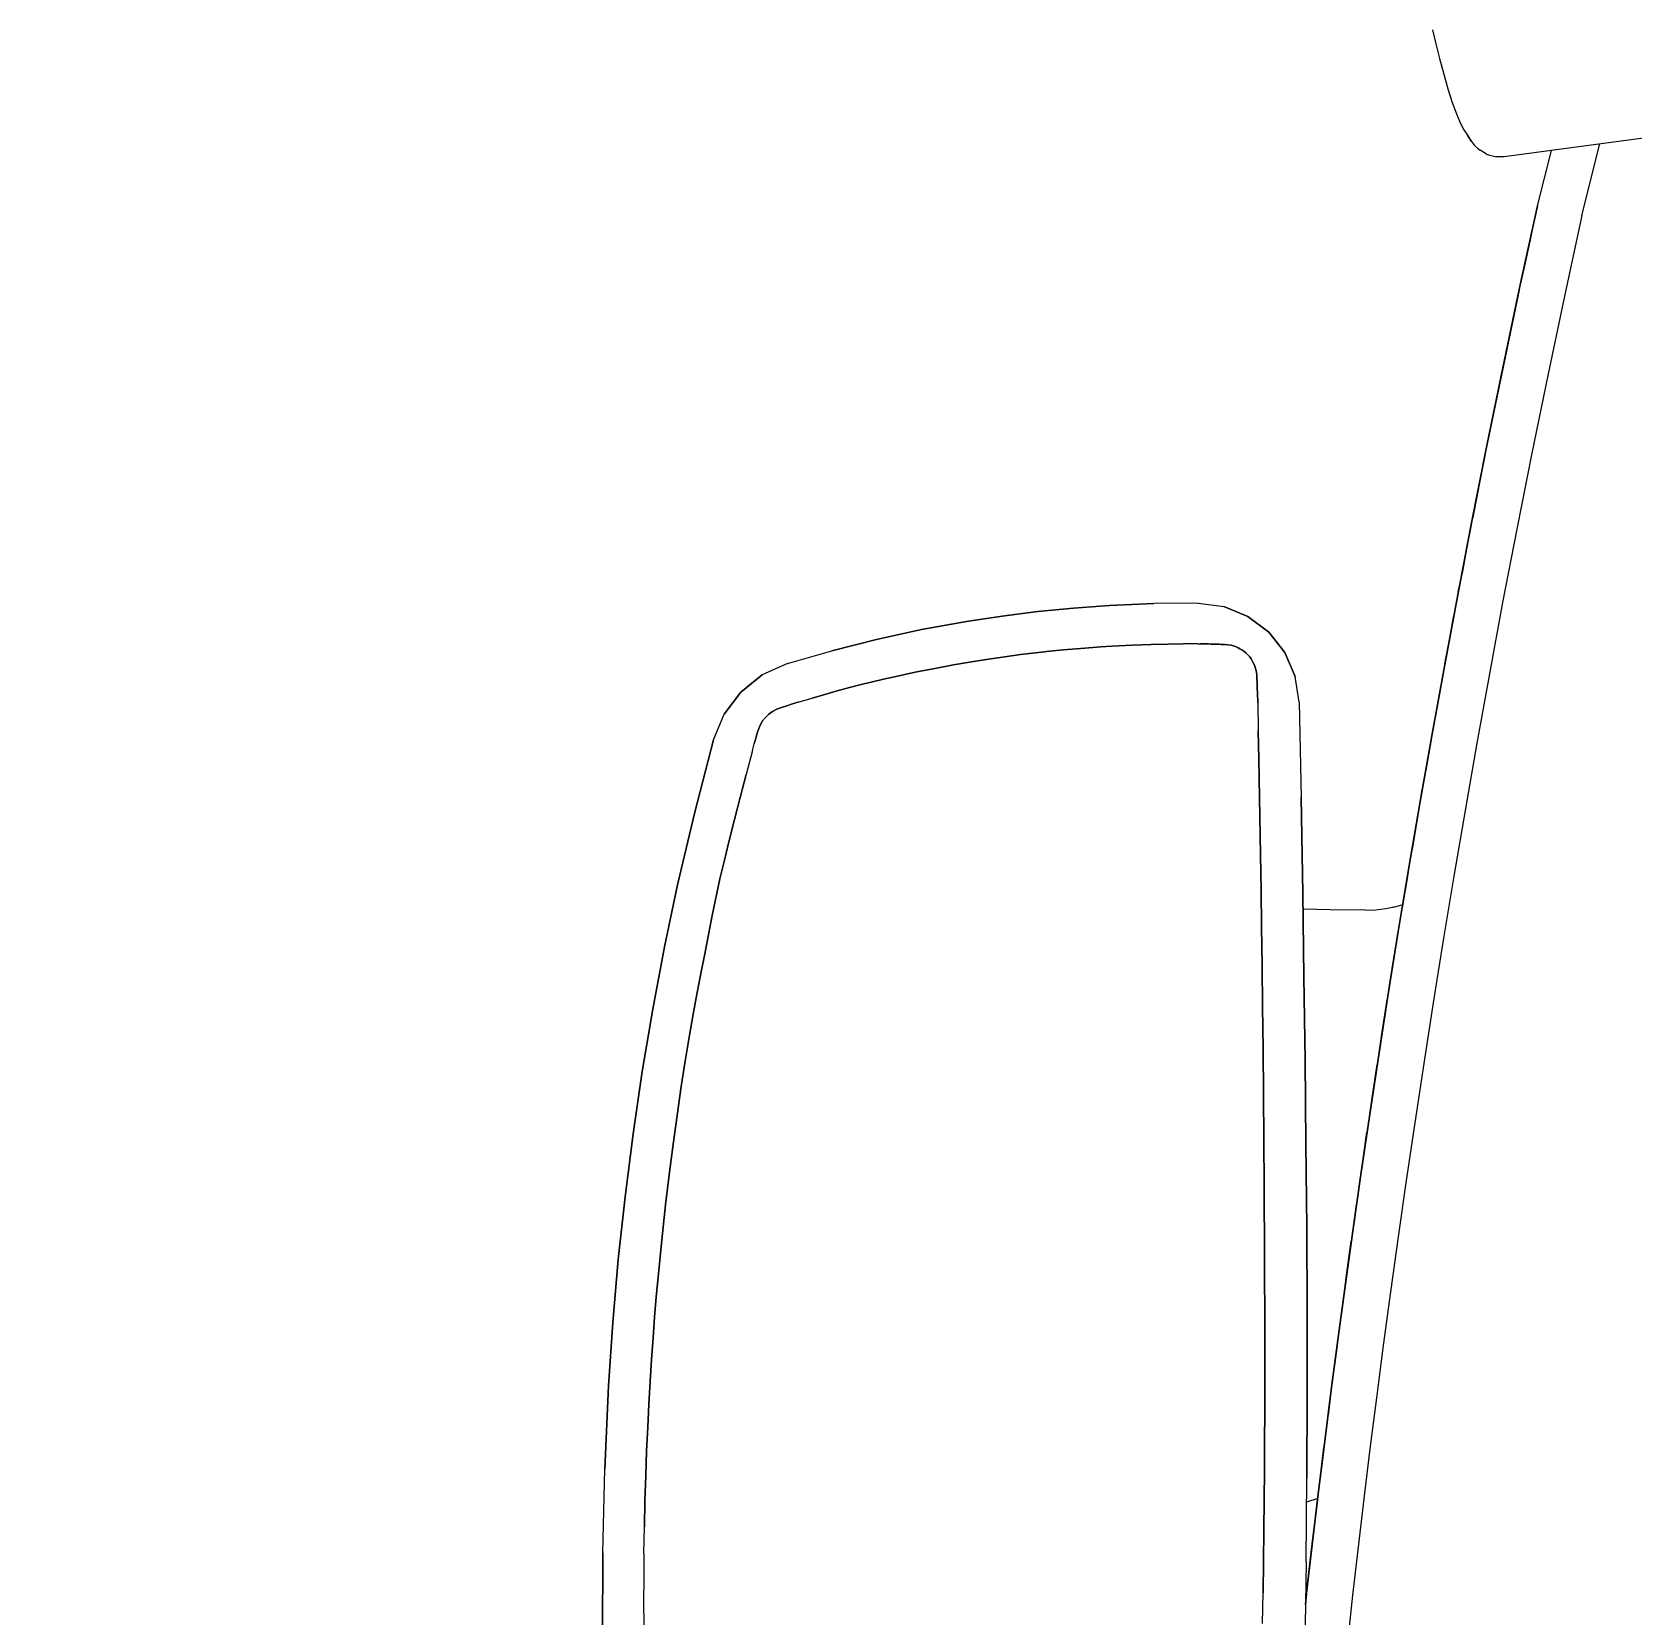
# Model space of a CAD drawing. Header units: inches. Extents: x 14 to 610, y 9 to 600.
# Drawn here: x 407.88 to 415.17, y 170.1 to 177.31 of the extents above; entities that cross this region are included whole.
import ezdxf
from ezdxf.enums import TextEntityAlignment as Align

# ---------------------------------------------------------------- set-up
doc = ezdxf.new("R2010")
doc.units = ezdxf.units.IN
doc.header["$MEASUREMENT"] = 0
doc.layers.add('A-FURN', color=7, linetype='Continuous')
doc.styles.get("Standard").update_dxf_attribs({"font": 'arial.ttf'})
doc.dimstyles.new("Jon's Style", dxfattribs={"dimscale": 0, "dimtxt": 4, "dimasz": 6, "dimexe": 1, "dimexo": 2, "dimgap": 2, "dimtad": 0, "dimtih": 1, "dimtoh": 1, "dimdec": 4, "dimzin": 3, "dimdsep": 46, "dimlunit": 4, "dimtxsty": 'Standard', "dimcen": 0.09, "dimadec": 0, "dimazin": 0, "dimtfac": 1, "dimtdec": 4, "dimtofl": 0, "dimtmove": 0, "dimatfit": 3, "dimfxl": 1, "dimtolj": 1, "dimtzin": 0, "dimarcsym": 0})

# ---------------------------------------------------------------- blocks, each defined once
blk = doc.blocks.new('*D57')
at = {"layer": 'A-FURN', "color": 0, "lineweight": -2, "transparency": 16777216}
for p, q in [((379.8242, 202.4395), (454.2205, 202.4395)), ((453.2205, 196.4395), (453.2205, 188.0508)), ((453.2205, 166.0859), (453.2205, 174.4746)), ((379.8242, 160.0859), (454.2205, 160.0859))]:
    blk.add_line(p, q, dxfattribs=at)
at = {"layer": 'A-FURN', "color": 0, "transparency": 16777216}
for points in [[(452.2205, 196.4395), (454.2205, 196.4395), (453.2205, 202.4395)], [(452.2205, 166.0859), (454.2205, 166.0859), (453.2205, 160.0859)]]:
    blk.add_solid(points, dxfattribs=at)
at = {"layer": 'Defpoints', "color": 0, "transparency": 16777216}
for p in [(377.8242, 202.4395), (453.2205, 202.4395), (377.8242, 160.0859)]:
    blk.add_point(p, dxfattribs=at)
at = {"layer": 'A-FURN', "color": 0, "transparency": 16777216, "insert": (453.2205, 181.2627), "char_height": 4, "attachment_point": 5}
blk.add_mtext('\\A1;3\'-6{\\H1x;\\S3/8;}"', dxfattribs=at)
blk = doc.blocks.new('P_5CS702BK')
at = {"layer": 'A-FURN', "color": 0, "linetype": 'Continuous', "lineweight": 0}
for p, q in [((-8.7425, 17.1447), (-8.7263, 17.0813)), ((-8.7263, 17.0813), (-8.7084, 17.0136)), ((-8.7084, 17.0136), (-8.6887, 16.9427)), ((-8.6887, 16.9427), (-8.6686, 16.8755)), ((-8.6686, 16.8755), (-8.6484, 16.8148)), ((-8.6484, 16.8148), (-8.6289, 16.7628)), ((-7.0377, 16.7658), (-8.4097, 16.5697)), ((-8.6289, 16.7628), (-8.6109, 16.722)), ((-8.6109, 16.722), (-8.594, 16.6899)), ((-8.594, 16.6899), (-8.5779, 16.6653)), ((-8.5593, 16.6372), (-8.5779, 16.6653)), ((-8.5752, 16.6622), (-8.5593, 16.6372)), ((-8.5593, 16.6372), (-8.5446, 16.6192)), ((-8.5446, 16.6192), (-8.5312, 16.6069)), ((-8.052, 16.3053), (-7.9731, 16.6321)), ((-8.052, 16.3053), (-7.9731, 16.6321)), ((-8.5312, 16.6069), (-8.5185, 16.5987)), ((-8.4891, 16.5809), (-8.5185, 16.5987)), ((-8.4891, 16.5809), (-8.4766, 16.5755)), ((-8.4766, 16.5755), (-8.4623, 16.5727)), ((-8.4623, 16.5727), (-8.4435, 16.5687)), ((-8.4097, 16.5697), (-8.4435, 16.5687)), ((-8.2553, 16.3475), (-8.1944, 16.6004)), ((-8.2553, 16.3475), (-8.1944, 16.6004)), ((-8.2553, 16.3475), (-8.3323, 15.9731)), ((-8.3323, 15.9731), (-8.2553, 16.3475)), ((-8.2831, 16.2135), (-8.2553, 16.3475)), ((-8.052, 16.3053), (-8.1279, 15.9373)), ((-8.052, 16.3053), (-8.1279, 15.9373)), ((-8.2831, 16.2135), (-8.312, 16.073)), ((-8.312, 16.073), (-8.2831, 16.2135)), ((-8.312, 16.073), (-8.3294, 15.9869)), ((-8.3294, 15.9869), (-8.312, 16.073)), ((-8.3323, 15.9731), (-8.4051, 15.608)), ((-8.4051, 15.608), (-8.3323, 15.9731)), ((-8.3418, 15.926), (-8.3726, 15.7721)), ((-8.3726, 15.7721), (-8.3418, 15.926)), ((-8.3344, 15.9625), (-8.3418, 15.926)), ((-8.3418, 15.926), (-8.3344, 15.9625)), ((-8.1279, 15.9373), (-8.2003, 15.5748)), ((-8.1279, 15.9373), (-8.2003, 15.5748)), ((-8.3726, 15.7721), (-8.4044, 15.6111)), ((-8.4044, 15.6111), (-8.3726, 15.7721)), ((-8.4051, 15.608), (-8.4738, 15.2524)), ((-8.4738, 15.2524), (-8.4051, 15.608)), ((-8.4044, 15.6111), (-8.4373, 15.4425)), ((-8.4373, 15.4425), (-8.4044, 15.6111)), ((-8.2003, 15.5748), (-8.269, 15.2194)), ((-8.2003, 15.5748), (-8.269, 15.2194)), ((-8.4373, 15.4425), (-8.4712, 15.2661)), ((-8.4712, 15.2661), (-8.4373, 15.4425)), ((-8.4738, 15.2524), (-8.5385, 14.9067)), ((-8.5385, 14.9067), (-8.4738, 15.2524)), ((-8.4738, 15.2524), (-8.506, 15.0816)), ((-8.4738, 15.2524), (-8.4712, 15.2661)), ((-8.269, 15.2194), (-8.3338, 14.8731)), ((-8.269, 15.2194), (-8.3338, 14.8731)), ((-8.506, 15.0816), (-8.5354, 14.9237)), ((-8.5354, 14.9237), (-8.506, 15.0816)), ((-8.5385, 14.9067), (-8.5996, 14.5707)), ((-8.5996, 14.5707), (-8.5385, 14.9067)), ((-8.5419, 14.8887), (-8.5601, 14.789)), ((-8.5601, 14.789), (-8.5419, 14.8887)), ((-8.5385, 14.9067), (-8.5419, 14.8887)), ((-8.3338, 14.8731), (-8.3947, 14.5373)), ((-8.3338, 14.8731), (-8.3947, 14.5373)), ((-8.5601, 14.789), (-8.5786, 14.687)), ((-8.5786, 14.687), (-8.5601, 14.789)), ((-8.5786, 14.687), (-8.5974, 14.5828)), ((-8.5974, 14.5828), (-8.5786, 14.687)), ((-8.5996, 14.5707), (-8.5974, 14.5828)), ((-10.1865, 14.5055), (-10.3502, 14.492)), ((-10.3502, 14.492), (-10.1865, 14.5055)), ((-9.9852, 14.5162), (-10.1865, 14.5055)), ((-10.1865, 14.5055), (-9.9852, 14.5162)), ((-9.7829, 14.5206), (-9.9852, 14.5162)), ((-9.7829, 14.5206), (-9.9852, 14.5162)), ((-9.7829, 14.5206), (-9.6653, 14.5061)), ((-9.7829, 14.5206), (-9.6653, 14.5061)), ((-9.6653, 14.5061), (-9.5552, 14.4622)), ((-9.5552, 14.4622), (-9.6653, 14.5061)), ((-8.5996, 14.5707), (-8.657, 14.2442)), ((-8.657, 14.2442), (-8.5996, 14.5707)), ((-8.5996, 14.5707), (-8.6163, 14.4763)), ((-8.3947, 14.5373), (-8.4519, 14.2116)), ((-8.3947, 14.5373), (-8.4519, 14.2116)), ((-10.6754, 14.4523), (-10.837, 14.4261)), ((-10.837, 14.4261), (-10.6754, 14.4523)), ((-10.5131, 14.4743), (-10.6754, 14.4523)), ((-10.6754, 14.4523), (-10.5131, 14.4743)), ((-10.3502, 14.492), (-10.5131, 14.4743)), ((-10.5131, 14.4743), (-10.3502, 14.492)), ((-9.4598, 14.3919), (-9.5552, 14.4622)), ((-9.5552, 14.4622), (-9.4598, 14.3919)), ((-8.6163, 14.4763), (-8.6355, 14.3675)), ((-8.6355, 14.3675), (-8.6163, 14.4763)), ((-11.0424, 14.3864), (-11.2467, 14.3397)), ((-11.2467, 14.3397), (-11.0424, 14.3864)), ((-10.837, 14.4261), (-11.0424, 14.3864)), ((-11.0424, 14.3864), (-10.837, 14.4261)), ((-9.4598, 14.3919), (-9.3854, 14.2996)), ((-9.3854, 14.2996), (-9.4598, 14.3919)), ((-8.6355, 14.3675), (-8.6549, 14.2563)), ((-8.6549, 14.2563), (-8.6355, 14.3675)), ((-11.2467, 14.3397), (-11.4499, 14.2861)), ((-11.4499, 14.2861), (-11.2467, 14.3397)), ((-10.5219, 14.2863), (-10.4571, 14.2942)), ((-10.4571, 14.2942), (-10.5219, 14.2863)), ((-10.4571, 14.2942), (-10.395, 14.3011)), ((-10.395, 14.3011), (-10.4571, 14.2942)), ((-10.395, 14.3011), (-10.3354, 14.307)), ((-10.3354, 14.307), (-10.395, 14.3011)), ((-10.3354, 14.307), (-10.2786, 14.3121)), ((-10.2786, 14.3121), (-10.3354, 14.307)), ((-10.2786, 14.3121), (-10.2248, 14.3163)), ((-10.2248, 14.3163), (-10.2786, 14.3121)), ((-10.2248, 14.3163), (-10.1739, 14.3198)), ((-10.1739, 14.3198), (-10.2248, 14.3163)), ((-10.1739, 14.3198), (-10.08, 14.3252)), ((-10.08, 14.3252), (-10.1739, 14.3198)), ((-10.08, 14.3252), (-9.9955, 14.3291)), ((-9.9955, 14.3291), (-10.08, 14.3252)), ((-9.9955, 14.3291), (-9.9188, 14.332)), ((-9.9188, 14.332), (-9.9955, 14.3291)), ((-9.9188, 14.332), (-9.8483, 14.3339)), ((-9.8483, 14.3339), (-9.9188, 14.332)), ((-9.7823, 14.3348), (-9.8483, 14.3339)), ((-9.7823, 14.3348), (-9.8483, 14.3339)), ((-9.7823, 14.3348), (-9.7695, 14.3349)), ((-9.7823, 14.3348), (-9.7695, 14.3349)), ((-9.7573, 14.3349), (-9.7695, 14.3349)), ((-9.7695, 14.3349), (-9.7573, 14.3349)), ((-9.7455, 14.3349), (-9.7573, 14.3349)), ((-9.7573, 14.3349), (-9.7455, 14.3349)), ((-9.7342, 14.3348), (-9.7455, 14.3349)), ((-9.7455, 14.3349), (-9.7342, 14.3348)), ((-9.7233, 14.3347), (-9.7342, 14.3348)), ((-9.7342, 14.3348), (-9.7233, 14.3347)), ((-9.7128, 14.3346), (-9.7233, 14.3347)), ((-9.7233, 14.3347), (-9.7128, 14.3346)), ((-9.7027, 14.3344), (-9.7128, 14.3346)), ((-9.7128, 14.3346), (-9.7027, 14.3344)), ((-9.6931, 14.3341), (-9.7027, 14.3344)), ((-9.7027, 14.3344), (-9.6931, 14.3341)), ((-9.6839, 14.3339), (-9.6931, 14.3341)), ((-9.6931, 14.3341), (-9.6839, 14.3339)), ((-9.6754, 14.3335), (-9.6839, 14.3339)), ((-9.6839, 14.3339), (-9.6754, 14.3335)), ((-9.6597, 14.3328), (-9.6754, 14.3335)), ((-9.6754, 14.3335), (-9.6597, 14.3328)), ((-9.6452, 14.3318), (-9.6597, 14.3328)), ((-9.6597, 14.3328), (-9.6452, 14.3318)), ((-9.6308, 14.3298), (-9.6452, 14.3318)), ((-9.6452, 14.3318), (-9.6308, 14.3298)), ((-9.6153, 14.3258), (-9.6308, 14.3298)), ((-9.6308, 14.3298), (-9.6153, 14.3258)), ((-9.607, 14.3229), (-9.6153, 14.3258)), ((-9.6153, 14.3258), (-9.607, 14.3229)), ((-9.5985, 14.3193), (-9.607, 14.3229)), ((-9.607, 14.3229), (-9.5985, 14.3193)), ((-9.5899, 14.3149), (-9.5985, 14.3193)), ((-9.5985, 14.3193), (-9.5899, 14.3149)), ((-9.5811, 14.3098), (-9.5899, 14.3149)), ((-9.5899, 14.3149), (-9.5811, 14.3098)), ((-9.5724, 14.3037), (-9.5811, 14.3098)), ((-9.5811, 14.3098), (-9.5724, 14.3037)), ((-9.5636, 14.2967), (-9.5724, 14.3037)), ((-9.5724, 14.3037), (-9.5636, 14.2967)), ((-9.5548, 14.2884), (-9.5636, 14.2967)), ((-9.5636, 14.2967), (-9.5548, 14.2884)), ((-9.5463, 14.279), (-9.5548, 14.2884)), ((-9.5548, 14.2884), (-9.5463, 14.279)), ((-9.3854, 14.2996), (-9.3368, 14.1915)), ((-9.3368, 14.1915), (-9.3854, 14.2996)), ((-11.6519, 14.2256), (-11.7662, 14.1728)), ((-11.6519, 14.2256), (-11.7662, 14.1728)), ((-11.6519, 14.2256), (-11.4499, 14.2861)), ((-11.6519, 14.2256), (-11.4499, 14.2861)), ((-10.9798, 14.2104), (-10.8943, 14.2269)), ((-10.8943, 14.2269), (-10.9798, 14.2104)), ((-10.8943, 14.2269), (-10.8128, 14.2417)), ((-10.8128, 14.2417), (-10.8943, 14.2269)), ((-10.8128, 14.2417), (-10.735, 14.255)), ((-10.735, 14.255), (-10.8128, 14.2417)), ((-10.735, 14.255), (-10.6606, 14.2668)), ((-10.6606, 14.2668), (-10.735, 14.255)), ((-10.6606, 14.2668), (-10.5897, 14.2772)), ((-10.5897, 14.2772), (-10.6606, 14.2668)), ((-10.5897, 14.2772), (-10.5219, 14.2863)), ((-10.5219, 14.2863), (-10.5897, 14.2772)), ((-9.5384, 14.2685), (-9.5463, 14.279)), ((-9.5463, 14.279), (-9.5384, 14.2685)), ((-9.5315, 14.2575), (-9.5384, 14.2685)), ((-9.5384, 14.2685), (-9.5315, 14.2575)), ((-9.5258, 14.2465), (-9.5315, 14.2575)), ((-9.5315, 14.2575), (-9.5258, 14.2465)), ((-9.5213, 14.2357), (-9.5258, 14.2465)), ((-9.5258, 14.2465), (-9.5213, 14.2357)), ((-9.5179, 14.2255), (-9.5213, 14.2357)), ((-9.5213, 14.2357), (-9.5179, 14.2255)), ((-9.5154, 14.2157), (-9.5179, 14.2255)), ((-9.5179, 14.2255), (-9.5154, 14.2157)), ((-9.5137, 14.206), (-9.5154, 14.2157)), ((-9.5154, 14.2157), (-9.5137, 14.206)), ((-8.657, 14.2442), (-8.7112, 13.9267)), ((-8.7112, 13.9267), (-8.657, 14.2442)), ((-8.657, 14.2442), (-8.6745, 14.1426)), ((-8.657, 14.2442), (-8.6549, 14.2563)), ((-11.8636, 14.0931), (-11.7662, 14.1728)), ((-11.7662, 14.1728), (-11.8636, 14.0931)), ((-11.2635, 14.1465), (-11.3153, 14.1331)), ((-11.3153, 14.1331), (-11.2635, 14.1465)), ((-11.2635, 14.1465), (-11.2131, 14.1591)), ((-11.2131, 14.1591), (-11.2635, 14.1465)), ((-11.2131, 14.1591), (-11.164, 14.1708)), ((-11.164, 14.1708), (-11.2131, 14.1591)), ((-11.164, 14.1708), (-11.1162, 14.1817)), ((-11.1162, 14.1817), (-11.164, 14.1708)), ((-11.1162, 14.1817), (-11.0696, 14.1919)), ((-11.0696, 14.1919), (-11.1162, 14.1817)), ((-11.0696, 14.1919), (-10.9798, 14.2104)), ((-10.9798, 14.2104), (-11.0696, 14.1919)), ((-9.5125, 14.1962), (-9.5137, 14.206)), ((-9.5137, 14.206), (-9.5125, 14.1962)), ((-9.5116, 14.186), (-9.5125, 14.1962)), ((-9.5125, 14.1962), (-9.5116, 14.186)), ((-9.5109, 14.1754), (-9.5116, 14.186)), ((-9.5116, 14.186), (-9.5109, 14.1754)), ((-9.5103, 14.164), (-9.5109, 14.1754)), ((-9.5109, 14.1754), (-9.5103, 14.164)), ((-9.5097, 14.152), (-9.5103, 14.164)), ((-9.5103, 14.164), (-9.5097, 14.152)), ((-9.509, 14.1394), (-9.5097, 14.152)), ((-9.5097, 14.152), (-9.509, 14.1394)), ((-9.3173, 14.0747), (-9.3368, 14.1915)), ((-9.3173, 14.0747), (-9.3368, 14.1915)), ((-8.6745, 14.1426), (-8.6943, 14.0265)), ((-8.6943, 14.0265), (-8.6745, 14.1426)), ((-8.4519, 14.2116), (-8.5057, 13.8953)), ((-8.4519, 14.2116), (-8.5057, 13.8953)), ((-11.9382, 13.9917), (-11.8636, 14.0931)), ((-11.8636, 14.0931), (-11.9382, 13.9917)), ((-11.5968, 14.0509), (-11.5375, 14.0693)), ((-11.5968, 14.0509), (-11.5375, 14.0693)), ((-11.4797, 14.0867), (-11.5375, 14.0693)), ((-11.5375, 14.0693), (-11.4797, 14.0867)), ((-11.4234, 14.1032), (-11.4797, 14.0867)), ((-11.4797, 14.0867), (-11.4234, 14.1032)), ((-11.3686, 14.1186), (-11.4234, 14.1032)), ((-11.4234, 14.1032), (-11.3686, 14.1186)), ((-11.3153, 14.1331), (-11.3686, 14.1186)), ((-11.3686, 14.1186), (-11.3153, 14.1331)), ((-9.5078, 14.1128), (-9.509, 14.1394)), ((-9.509, 14.1394), (-9.5078, 14.1128)), ((-9.5073, 14.0986), (-9.5078, 14.1128)), ((-9.5078, 14.1128), (-9.5073, 14.0986)), ((-9.5067, 14.0838), (-9.5073, 14.0986)), ((-9.5073, 14.0986), (-9.5067, 14.0838)), ((-9.5063, 14.0684), (-9.5067, 14.0838)), ((-9.5067, 14.0838), (-9.5063, 14.0684)), ((-9.5063, 14.0684), (-9.5024, 13.9436)), ((-9.5063, 14.0684), (-9.5024, 13.9436)), ((-9.3173, 14.0747), (-9.3032, 13.6394)), ((-9.3173, 14.0747), (-9.3032, 13.6394)), ((-11.7348, 13.9942), (-11.7177, 14.0067)), ((-11.7177, 14.0067), (-11.7348, 13.9942)), ((-11.7177, 14.0067), (-11.6988, 14.0165)), ((-11.6988, 14.0165), (-11.7177, 14.0067)), ((-11.6988, 14.0165), (-11.6775, 14.0247)), ((-11.6775, 14.0247), (-11.6988, 14.0165)), ((-11.6775, 14.0247), (-11.6534, 14.0327)), ((-11.6534, 14.0327), (-11.6775, 14.0247)), ((-11.6534, 14.0327), (-11.6263, 14.0415)), ((-11.6263, 14.0415), (-11.6534, 14.0327)), ((-11.6263, 14.0415), (-11.5968, 14.0509)), ((-11.5968, 14.0509), (-11.6263, 14.0415)), ((-8.7112, 13.9267), (-8.6943, 14.0265)), ((-11.9851, 13.8749), (-11.9382, 13.9917)), ((-11.9851, 13.8749), (-11.9382, 13.9917)), ((-11.786, 13.9069), (-11.7798, 13.9275)), ((-11.7798, 13.9275), (-11.786, 13.9069)), ((-11.7724, 13.946), (-11.7798, 13.9275)), ((-11.7798, 13.9275), (-11.7724, 13.946)), ((-11.7724, 13.946), (-11.7626, 13.9631)), ((-11.7626, 13.9631), (-11.7724, 13.946)), ((-11.7626, 13.9631), (-11.75, 13.9793)), ((-11.75, 13.9793), (-11.7626, 13.9631)), ((-11.75, 13.9793), (-11.7348, 13.9942)), ((-11.7348, 13.9942), (-11.75, 13.9793)), ((-9.4984, 13.8121), (-9.5024, 13.9436)), ((-9.5024, 13.9436), (-9.4984, 13.8121)), ((-8.7112, 13.9267), (-8.7623, 13.6178)), ((-8.7623, 13.6178), (-8.7112, 13.9267)), ((-8.7112, 13.9267), (-8.7143, 13.908)), ((-12.0676, 13.544), (-11.9851, 13.8749)), ((-11.9851, 13.8749), (-12.0676, 13.544)), ((-11.8067, 13.8282), (-11.799, 13.8577)), ((-11.8067, 13.8282), (-11.799, 13.8577)), ((-11.799, 13.8577), (-11.7923, 13.8837)), ((-11.7923, 13.8837), (-11.799, 13.8577)), ((-11.7923, 13.8837), (-11.786, 13.9069)), ((-11.786, 13.9069), (-11.7923, 13.8837)), ((-8.7143, 13.908), (-8.7345, 13.7869)), ((-8.7345, 13.7869), (-8.7143, 13.908)), ((-8.5057, 13.8953), (-8.5564, 13.5876)), ((-8.5057, 13.8953), (-8.5564, 13.5876)), ((-11.8067, 13.8282), (-11.8345, 13.7185)), ((-11.8067, 13.8282), (-11.8345, 13.7185)), ((-9.4858, 13.3765), (-9.4984, 13.8121)), ((-9.4984, 13.8121), (-9.4858, 13.3765)), ((-8.7345, 13.7869), (-8.7548, 13.6632)), ((-8.7548, 13.6632), (-8.7345, 13.7869)), ((-11.8345, 13.7185), (-11.8607, 13.6131)), ((-11.8607, 13.6131), (-11.8345, 13.7185)), ((-9.3032, 13.6394), (-9.2919, 13.204)), ((-9.2919, 13.204), (-9.3032, 13.6394)), ((-8.7623, 13.6178), (-8.7548, 13.6632)), ((-11.8607, 13.6131), (-11.8857, 13.5121)), ((-11.8857, 13.5121), (-11.8607, 13.6131)), ((-8.7623, 13.6178), (-8.8105, 13.317)), ((-8.8105, 13.317), (-8.7623, 13.6178)), ((-8.7623, 13.6178), (-8.7754, 13.537)), ((-8.5564, 13.5876), (-8.6043, 13.2878)), ((-8.5564, 13.5876), (-8.6043, 13.2878)), ((-12.0676, 13.544), (-12.142, 13.2111)), ((-12.142, 13.2111), (-12.0676, 13.544)), ((-11.8857, 13.5121), (-11.909, 13.4163)), ((-11.909, 13.4163), (-11.8857, 13.5121)), ((-8.7754, 13.537), (-8.796, 13.408)), ((-8.796, 13.408), (-8.7754, 13.537)), ((-11.909, 13.4163), (-11.9301, 13.3263)), ((-11.9301, 13.3263), (-11.909, 13.4163)), ((-9.4819, 13.216), (-9.4858, 13.3765)), ((-9.4858, 13.3765), (-9.4819, 13.216)), ((-8.8105, 13.317), (-8.796, 13.408)), ((-11.9301, 13.3263), (-11.9491, 13.2406)), ((-11.9491, 13.2406), (-11.9301, 13.3263)), ((-8.8105, 13.317), (-8.856, 13.0241)), ((-8.856, 13.0241), (-8.8105, 13.317)), ((-8.8169, 13.2762), (-8.8379, 13.1416)), ((-8.8379, 13.1416), (-8.8169, 13.2762)), ((-8.8105, 13.317), (-8.8169, 13.2762)), ((-8.6043, 13.2878), (-8.6496, 12.9956)), ((-8.6043, 13.2878), (-8.6496, 12.9956)), ((-12.142, 13.2111), (-12.1985, 12.9285)), ((-12.1985, 12.9285), (-12.142, 13.2111)), ((-11.9491, 13.2406), (-11.9823, 13.0744)), ((-11.9823, 13.0744), (-11.9491, 13.2406)), ((-9.478, 13.0477), (-9.4819, 13.216)), ((-9.4819, 13.216), (-9.478, 13.0477)), ((-9.2919, 13.204), (-9.2826, 12.823)), ((-9.2826, 12.823), (-9.2919, 13.204)), ((-9.1647, 13.1298), (-9.2901, 13.1301)), ((-9.1647, 13.1298), (-9.2901, 13.1301)), ((-9.0052, 13.1294), (-9.1647, 13.1298)), ((-9.0052, 13.1294), (-9.1647, 13.1298)), ((-9.0052, 13.1294), (-8.9587, 13.1313)), ((-9.0052, 13.1294), (-8.9587, 13.1313)), ((-8.9587, 13.1313), (-8.9125, 13.1373)), ((-8.9587, 13.1313), (-8.9125, 13.1373)), ((-8.9125, 13.1373), (-8.8661, 13.1477)), ((-8.9125, 13.1373), (-8.8679, 13.1472)), ((-8.8661, 13.1477), (-8.8354, 13.1574)), ((-8.8661, 13.1477), (-8.8354, 13.1574)), ((-8.856, 13.0241), (-8.8379, 13.1416)), ((-11.9823, 13.0744), (-12.0138, 12.906)), ((-12.0138, 12.906), (-11.9823, 13.0744)), ((-9.474, 12.8713), (-9.478, 13.0477)), ((-9.478, 13.0477), (-9.474, 12.8713)), ((-8.856, 13.0241), (-8.8989, 12.7386)), ((-8.8989, 12.7386), (-8.856, 13.0241)), ((-8.859, 13.0042), (-8.8802, 12.864)), ((-8.8802, 12.864), (-8.859, 13.0042)), ((-8.856, 13.0241), (-8.859, 13.0042)), ((-8.6496, 12.9956), (-8.6923, 12.7108)), ((-8.6496, 12.9956), (-8.6923, 12.7108)), ((-12.2492, 12.6447), (-12.1985, 12.9285)), ((-12.1985, 12.9285), (-12.2492, 12.6447)), ((-12.0138, 12.906), (-12.0301, 12.8169)), ((-12.0301, 12.8169), (-12.0138, 12.906)), ((-9.4698, 12.686), (-9.474, 12.8713)), ((-9.474, 12.8713), (-9.4698, 12.686)), ((-8.8989, 12.7386), (-8.8802, 12.864)), ((-12.0301, 12.8169), (-12.047, 12.7227)), ((-12.047, 12.7227), (-12.0301, 12.8169)), ((-9.2826, 12.823), (-9.2736, 12.4421)), ((-9.2736, 12.4421), (-9.2826, 12.823)), ((-12.047, 12.7227), (-12.0643, 12.6228)), ((-12.0643, 12.6228), (-12.047, 12.7227)), ((-9.4655, 12.491), (-9.4698, 12.686)), ((-9.4698, 12.686), (-9.4655, 12.491)), ((-8.8989, 12.7386), (-8.9395, 12.4604)), ((-8.9395, 12.4604), (-8.8989, 12.7386)), ((-8.9015, 12.7212), (-8.9229, 12.5756)), ((-8.9229, 12.5756), (-8.9015, 12.7212)), ((-8.8989, 12.7386), (-8.9015, 12.7212)), ((-8.6923, 12.7108), (-8.7327, 12.4332)), ((-8.6923, 12.7108), (-8.7327, 12.4332)), ((-12.2941, 12.36), (-12.2492, 12.6447)), ((-12.2492, 12.6447), (-12.2941, 12.36)), ((-12.0643, 12.6228), (-12.0815, 12.5178)), ((-12.0815, 12.5178), (-12.0643, 12.6228)), ((-8.9395, 12.4604), (-8.9229, 12.5756)), ((-12.0815, 12.5178), (-12.0986, 12.4083)), ((-12.0986, 12.4083), (-12.0815, 12.5178)), ((-9.4614, 12.2865), (-9.4655, 12.491)), ((-9.4655, 12.491), (-9.4614, 12.2865)), ((-12.0986, 12.4083), (-12.1154, 12.2932)), ((-12.1154, 12.2932), (-12.0986, 12.4083)), ((-9.2736, 12.4421), (-9.2654, 12.0612)), ((-9.2654, 12.0612), (-9.2736, 12.4421)), ((-8.9395, 12.4604), (-8.9778, 12.1891)), ((-8.9778, 12.1891), (-8.9395, 12.4604)), ((-8.9443, 12.4266), (-8.966, 12.2736)), ((-8.966, 12.2736), (-8.9443, 12.4266)), ((-8.9395, 12.4604), (-8.9443, 12.4266)), ((-8.7327, 12.4332), (-8.7709, 12.1626)), ((-8.7327, 12.4332), (-8.7709, 12.1626)), ((-12.3332, 12.0744), (-12.2941, 12.36)), ((-12.2941, 12.36), (-12.3332, 12.0744)), ((-12.1154, 12.2932), (-12.1321, 12.1711)), ((-12.1321, 12.1711), (-12.1154, 12.2932)), ((-9.4576, 12.0775), (-9.4614, 12.2865)), ((-9.4614, 12.2865), (-9.4576, 12.0775)), ((-8.9778, 12.1891), (-8.966, 12.2736)), ((-8.9778, 12.1891), (-9.014, 11.9245)), ((-9.014, 11.9245), (-8.9778, 12.1891)), ((-8.9778, 12.1891), (-8.9879, 12.1158)), ((-12.1321, 12.1711), (-12.1486, 12.041)), ((-12.1486, 12.041), (-12.1321, 12.1711)), ((-8.9879, 12.1158), (-9.0101, 11.9529)), ((-9.0101, 11.9529), (-8.9879, 12.1158)), ((-8.7709, 12.1626), (-8.8069, 11.8988)), ((-8.7709, 12.1626), (-8.8069, 11.8988)), ((-12.3666, 11.788), (-12.3332, 12.0744)), ((-12.3332, 12.0744), (-12.3666, 11.788)), ((-12.1486, 12.041), (-12.165, 11.9019)), ((-12.165, 11.9019), (-12.1486, 12.041)), ((-9.4542, 11.8687), (-9.4576, 12.0775)), ((-9.4576, 12.0775), (-9.4542, 11.8687)), ((-9.2654, 12.0612), (-9.2581, 11.6803)), ((-9.2581, 11.6803), (-9.2654, 12.0612)), ((-12.165, 11.9019), (-12.1812, 11.7529)), ((-12.1812, 11.7529), (-12.165, 11.9019)), ((-9.014, 11.9245), (-9.0482, 11.6664)), ((-9.0482, 11.6664), (-9.014, 11.9245)), ((-9.014, 11.9245), (-9.0323, 11.7868)), ((-9.014, 11.9245), (-9.0101, 11.9529)), ((-8.8069, 11.8988), (-8.8409, 11.6416)), ((-8.8069, 11.8988), (-8.8409, 11.6416)), ((-9.4442, 11.2069), (-9.4542, 11.8687)), ((-9.4542, 11.8687), (-9.4442, 11.2069)), ((-12.3943, 11.501), (-12.3666, 11.788)), ((-12.3666, 11.788), (-12.3943, 11.501)), ((-12.1812, 11.7529), (-12.1971, 11.5933)), ((-12.1971, 11.5933), (-12.1812, 11.7529)), ((-9.0482, 11.6664), (-9.0323, 11.7868)), ((-9.2581, 11.6803), (-9.2521, 11.2993)), ((-9.2521, 11.2993), (-9.2581, 11.6803)), ((-9.0482, 11.6664), (-9.0805, 11.4148)), ((-9.0805, 11.4148), (-9.0482, 11.6664)), ((-9.0482, 11.6664), (-9.0542, 11.6196)), ((-12.1971, 11.5933), (-12.2123, 11.4226)), ((-12.2123, 11.4226), (-12.1971, 11.5933)), ((-9.0542, 11.6196), (-9.0755, 11.4536)), ((-9.0755, 11.4536), (-9.0542, 11.6196)), ((-8.8409, 11.6416), (-8.873, 11.3907)), ((-8.8409, 11.6416), (-8.873, 11.3907)), ((-12.4163, 11.2135), (-12.3943, 11.501)), ((-12.3943, 11.501), (-12.4163, 11.2135)), ((-9.0805, 11.4148), (-9.0755, 11.4536)), ((-12.2123, 11.4226), (-12.2194, 11.3331)), ((-12.2194, 11.3331), (-12.2123, 11.4226)), ((-9.0805, 11.4148), (-9.1109, 11.1693)), ((-9.1109, 11.1693), (-9.0805, 11.4148)), ((-9.0805, 11.4148), (-9.096, 11.2907)), ((-8.873, 11.3907), (-8.9033, 11.146)), ((-8.873, 11.3907), (-8.9033, 11.146)), ((-12.2194, 11.3331), (-12.2261, 11.2408)), ((-12.2261, 11.2408), (-12.2194, 11.3331)), ((-9.2521, 11.2993), (-9.2478, 10.9183)), ((-9.2478, 10.9183), (-9.2521, 11.2993)), ((-12.2261, 11.2408), (-12.2323, 11.1457)), ((-12.2323, 11.1457), (-12.2261, 11.2408)), ((-9.1109, 11.1693), (-9.096, 11.2907)), ((-12.4327, 10.9257), (-12.4163, 11.2135)), ((-12.4163, 11.2135), (-12.4327, 10.9257)), ((-9.4415, 10.9628), (-9.4442, 11.2069)), ((-9.4442, 11.2069), (-9.4415, 10.9628)), ((-9.1109, 11.1693), (-9.1397, 10.9298)), ((-9.1397, 10.9298), (-9.1109, 11.1693)), ((-9.1109, 11.1693), (-9.1155, 11.1314)), ((-12.2323, 11.1457), (-12.2382, 11.048)), ((-12.2382, 11.048), (-12.2323, 11.1457)), ((-9.1155, 11.1314), (-9.1342, 10.9762)), ((-9.1342, 10.9762), (-9.1155, 11.1314)), ((-8.9033, 11.146), (-8.9319, 10.9073)), ((-8.9033, 11.146), (-8.9319, 10.9073)), ((-12.2382, 11.048), (-12.2435, 10.9475)), ((-12.2435, 10.9475), (-12.2382, 11.048)), ((-12.2483, 10.8443), (-12.2435, 10.9475)), ((-12.2435, 10.9475), (-12.2483, 10.8443)), ((-9.4404, 10.8357), (-9.4415, 10.9628)), ((-9.4415, 10.9628), (-9.4404, 10.8357)), ((-9.1397, 10.9298), (-9.1342, 10.9762)), ((-12.4459, 10.5448), (-12.4327, 10.9257)), ((-12.4327, 10.9257), (-12.4459, 10.5448)), ((-9.2478, 10.9183), (-9.2453, 10.5372)), ((-9.2453, 10.5372), (-9.2478, 10.9183)), ((-9.1397, 10.9298), (-9.1669, 10.696)), ((-9.1669, 10.696), (-9.1397, 10.9298)), ((-9.1397, 10.9298), (-9.152, 10.8252)), ((-8.9319, 10.9073), (-8.959, 10.6743)), ((-8.9319, 10.9073), (-8.959, 10.6743)), ((-12.2483, 10.8443), (-12.2525, 10.7383)), ((-12.2525, 10.7383), (-12.2483, 10.8443)), ((-9.4395, 10.7057), (-9.4404, 10.8357)), ((-9.4404, 10.8357), (-9.4395, 10.7057)), ((-9.1669, 10.696), (-9.152, 10.8252)), ((-12.2525, 10.7383), (-12.2561, 10.6294)), ((-12.2561, 10.6294), (-12.2525, 10.7383)), ((-9.4389, 10.5728), (-9.4395, 10.7057)), ((-9.4395, 10.7057), (-9.4389, 10.5728)), ((-9.1669, 10.696), (-9.1926, 10.4677)), ((-9.1926, 10.4677), (-9.1669, 10.696)), ((-9.1689, 10.6787), (-9.1849, 10.5366)), ((-9.1849, 10.5366), (-9.1689, 10.6787)), ((-9.1669, 10.696), (-9.1689, 10.6787)), ((-8.959, 10.6743), (-8.9845, 10.4468)), ((-8.959, 10.6743), (-8.9845, 10.4468)), ((-12.2561, 10.6294), (-12.259, 10.5174)), ((-12.259, 10.5174), (-12.2561, 10.6294)), ((-9.4385, 10.437), (-9.4389, 10.5728)), ((-9.4389, 10.5728), (-9.4385, 10.437)), ((-12.4507, 10.1642), (-12.4459, 10.5448)), ((-12.4507, 10.1642), (-12.4459, 10.5448)), ((-12.259, 10.5174), (-12.2612, 10.4025)), ((-12.2612, 10.4025), (-12.259, 10.5174)), ((-9.2451, 10.156), (-9.2453, 10.5372)), ((-9.2451, 10.156), (-9.2453, 10.5372)), ((-9.1926, 10.4677), (-9.1849, 10.5366)), ((-9.4384, 10.2983), (-9.4385, 10.437)), ((-9.4385, 10.437), (-9.4384, 10.2983)), ((-9.195, 10.4458), (-9.2453, 10.4278)), ((-9.1926, 10.4677), (-9.2397, 10.0268)), ((-9.2397, 10.0268), (-9.1926, 10.4677)), ((-9.1926, 10.4677), (-9.2001, 10.3988)), ((-8.9845, 10.4468), (-9.0314, 10.0073)), ((-8.9845, 10.4468), (-9.0314, 10.0073)), ((-12.2626, 10.2846), (-12.2612, 10.4025)), ((-12.2612, 10.4025), (-12.2626, 10.2846)), ((-9.2001, 10.3988), (-9.2146, 10.2651)), ((-9.2146, 10.2651), (-9.2001, 10.3988)), ((-12.2633, 10.1637), (-12.2626, 10.2846)), ((-12.2633, 10.1637), (-12.2626, 10.2846)), ((-9.4384, 10.2983), (-9.4386, 10.1565)), ((-9.4386, 10.1565), (-9.4384, 10.2983)), ((-9.2146, 10.2651), (-9.2284, 10.1354)), ((-9.2284, 10.1354), (-9.2146, 10.2651)), ((-12.4478, 9.7836), (-12.4507, 10.1642)), ((-12.4507, 10.1642), (-12.4478, 9.7836)), ((-12.2633, 10.1637), (-12.2632, 10.0521)), ((-12.2633, 10.1637), (-12.2632, 10.0521)), ((-9.4386, 10.1565), (-9.4391, 10.0134)), ((-9.4391, 10.0134), (-9.4386, 10.1565)), ((-9.2451, 10.156), (-9.2473, 9.7748)), ((-9.2451, 10.156), (-9.2473, 9.7748)), ((-9.2397, 10.0268), (-9.2284, 10.1354)), ((-12.2632, 10.0521), (-12.2626, 9.9429)), ((-12.2632, 10.0521), (-12.2626, 9.9429)), ((-9.44, 9.8737), (-9.4391, 10.0134)), ((-9.44, 9.8737), (-9.4391, 10.0134)), ((-9.2397, 10.0268), (-9.2462, 9.9618)), ((-9.2462, 9.9618), (-9.2397, 10.0268)), ((-9.2415, 10.0096), (-9.2462, 9.9634)), ((-9.2462, 9.9634), (-9.2415, 10.0096)), ((-9.2397, 10.0268), (-9.2415, 10.0096)), ((-9.0314, 10.0073), (-9.0732, 9.5879)), ((-9.0314, 10.0073), (-9.0732, 9.5879)), ((-12.2626, 9.9429), (-12.2612, 9.8362)), ((-12.2626, 9.9429), (-12.2612, 9.8362))]:
    blk.add_line(p, q, dxfattribs=at)
at = {"layer": 'A-FURN'}
blk.add_attdef('CAPTG', text='', height=7, dxfattribs=at).set_placement((-1, -3.8193), align=Align.CENTER)
at = {"layer": 'A-FURN', "flags": 1}
for tag in ['CAPPN', 'CAPPD', 'CAPMG', 'CAPMC', 'CAPGC', 'CAPALIAS1', 'CAPALIAS2', 'CAPALIAS3', 'CAPBLDG', 'CAPFLOOR', 'CAPDEPT', 'CAPPERSON', 'CAPPL', 'CAPQT', 'CAPDH']:
    blk.add_attdef(tag, (0, 0), '', height=0.001, dxfattribs=at)

msp = doc.modelspace()

# ---------------------------------------------------------------- block references
at = {"layer": 'A-FURN', "rotation": 359.3991788311436}
msp.add_blockref('P_5CS702BK', (422.82416, 160.08587), dxfattribs=at)

# ---------------------------------------------------------------- dimensions: what is measured, and where the dimension line sits
at = {"layer": 'A-FURN'}
dim = msp.add_linear_dim(base=(453.22054, 202.43951), p1=(377.82416, 160.08587), p2=(377.82416, 202.43951), angle=90, dimstyle="Jon's Style", override={"dimscale": 1}, dxfattribs=at)
dim.commit()
dim.dimension.update_dxf_attribs({"geometry": '*D57', "text_midpoint": (453.22054, 181.26269), "dimtype": 160})

doc.saveas('drawing.dxf')
